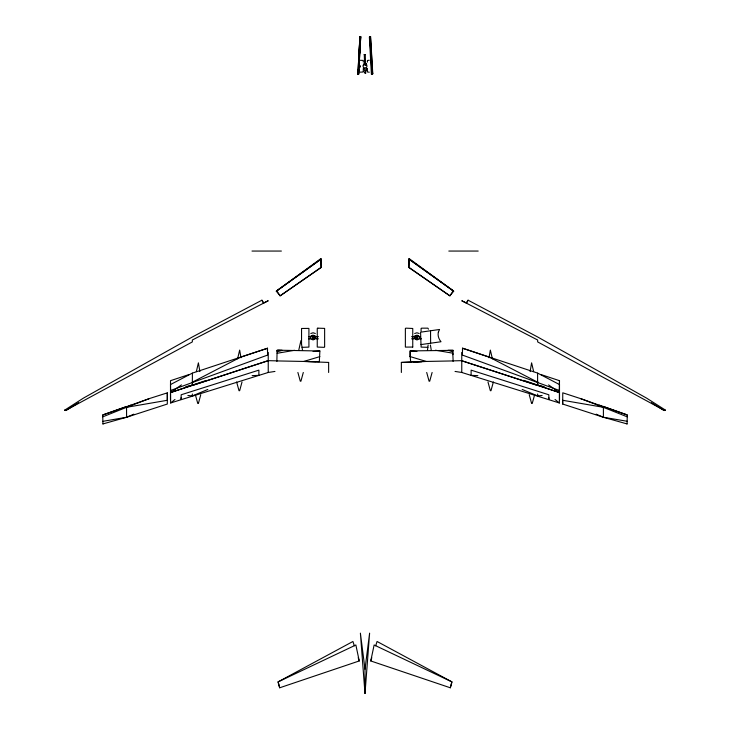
<?xml version="1.0" encoding="UTF-8"?>
<svg xmlns="http://www.w3.org/2000/svg" width="730" height="730" viewBox="0 0 730 730"><rect width="100%" height="100%" fill="white"/><g stroke="black" fill="none" stroke-linecap="round" stroke-linejoin="round"><path stroke-width="1.09" d="M167.307 392.868L167.307 400.286L126.536 407.313L102.793 416.83L102.857 421.338L126.6 417.259L167.307 404.046L167.307 392.868L149.011 398.68L127.558 406.92M453.193 360.921L410.68 361.751L410.169 356.505L410.169 350.92L453.056 350.336L452.865 351.851L448.047 350.272L453.056 350.336M452.91 351.805L452.855 354.652L452.91 353.192L435.5 350.227M537.599 373.158L537.599 382.164L489.529 357.271L462.528 348.201L537.663 373.121L559.426 384.527L559.481 380.677L559.362 402.969L461.762 372.473L455.046 371.442M627.079 423.938L603.4 417.259L562.693 404.046L562.693 400.277L603.464 407.313L603.464 406.482L599.376 405.187L602.642 406.893M127.358 406.893L130.688 405.223L102.793 414.932L102.793 416.83M559.49 384.318L559.527 399.73M267.49 350.482L267.472 348.201L267.572 355.081L170.537 390.504L170.637 402.969L268.238 372.473L274.954 371.442M185.794 386.699L192.41 385.139L170.601 392.603L170.537 390.504M544.206 386.699L537.599 385.139L559.399 392.603L559.481 384.491M462.51 350.482L462.528 348.201L462.428 355.081L559.463 390.504L559.399 392.603M170.473 399.73L170.519 380.677L189.134 374.517M363.312 68.438L363.266 71.586M181.131 397.649L181.104 399.565L181.177 394.775L258.885 370.137L258.885 375.366L252.142 375.621M367.391 62.15L367.455 60.48L369.28 60.243M276.862 360.994L277.09 351.805L281.953 350.272L319.886 351.002L319.32 361.751L276.807 360.921M627.015 423.993L627.207 421.283L603.4 417.259L603.4 407.349L627.207 416.83L627.143 421.338M363.284 65.408L363.494 65.107C362.774 63.875 365.675 62.223 365 64.404L366.232 63.848C362.983 62.99 367.309 63.172 366.433 64.933L365.055 65.207L366.551 65.134M358.85 69.761L358.603 74.195L357.855 74.113L359.99 36.5L360.729 36.582L358.594 74.232L357.846 74.15L358.101 69.761M357.846 74.15L359.99 36.5M359.744 53.272L360.629 37.002L359.881 36.929L358.996 53.272M358.594 74.232L360.729 36.582M365 693.5L369.608 633.147L365 669.227L365 693.5L360.392 633.147L365 669.227M320.935 258.849L321.191 267.299L280.019 295.887L277.172 291.416M427.452 350.446L428.136 344.998M489 357.764L490.35 350.108L492.394 358.859M530.108 371.597L531.604 362.846L533.648 371.597M416.885 337.981L416.657 339.085L417.323 335.791C417.56 345.956 415.406 331.995 418.327 336.274M196.352 371.597L198.396 362.846L199.892 371.597M237.606 358.859L239.65 350.108L241 357.764M298.698 350.446L300.924 340.609L302.548 350.446M365.739 71.239L366.46 67.443M409.092 259.241L408.955 267.582L449.735 295.769L453.695 291.233L409.065 259.241L409.065 258.557L453.64 291.069L452.91 291.398M365.237 54.622L364.27 54.622L365.237 54.622L365.566 63.373M363.923 68.264L365.283 72.936L366.633 68.264M370.758 660.951L374.134 644.982L451.815 681.847L450.319 687.788L370.758 660.951L371.807 657.712M363.193 65.536L363.029 66.238C363.075 68.584 366.925 68.584 366.971 66.238L366.478 64.067L365.055 64.404M369.827 37.066L370.584 36.5L372.756 73.648L371.999 74.223L369.827 37.066L370.584 36.5M371.999 74.223L372.756 73.648M200.768 394.72L198.396 403.444L197.766 403.444L195.357 394.72M242.022 381.973L239.65 390.696L239.02 390.696L236.611 381.973M303.297 372.473L300.924 381.197L300.295 381.197L297.886 372.473M432.114 372.473L429.705 381.197L429.076 381.197L426.703 372.473M493.389 381.973L490.98 390.696L490.35 390.696L487.978 381.973M534.643 394.72L532.234 403.444L531.604 403.444L529.232 394.72M468.085 300.203L466.361 303.005L461.762 300.751L537.663 340.016L537.663 341.923L664.674 410.57L665.349 410.059L646.597 398.133L537.663 336.986L468.085 300.203L466.434 303.169M450.319 687.788L452.007 681.92L377.072 641.487L375.667 645.813M452.828 291.416L449.981 295.887L408.809 267.299L409.065 258.849M365.192 63.318L365.557 63.355M365.164 63.547L366.232 63.848L365.046 63.309M410.114 356.605L410.169 350.92L416.921 351.504M410.114 356.578L426.265 361.459L401.363 362.436M452.855 354.652L453.138 360.994M537.663 381.379L537.663 385.495L461.688 360.729L559.49 392.548L548.568 384.902M523.684 380.348L543.896 387.21M364.89 72.79L365.721 72.79M599.312 405.223L580.925 398.726L602.442 406.92M603.391 417.259L596.154 414.156M170.637 402.969L174.972 399.474M562.693 404.046L562.766 392.804L580.925 398.726M277.09 291.398L276.396 291.069L320.935 258.557L320.935 259.241L276.305 291.233L280.265 295.769L321.045 267.582L320.935 259.241M276.305 291.106L320.908 259.241M181.432 384.902L170.528 392.548L268.238 360.656L277.117 360.875M409.065 259.241L453.604 291.069M365.757 64.541L366.478 64.067M78.575 402.686L66.028 410.47L64.705 410.141L83.403 398.133L192.337 336.986L261.915 300.203L263.566 303.169M627.207 414.932L603.409 406.519L627.207 414.932L627.207 416.83M540.866 374.517L559.481 380.677M170.574 384.527L192.337 373.121L267.527 348.246L240.416 357.235L192.401 382.164M133.846 414.156L126.6 417.259L102.921 423.938M187.875 395.468L192.337 395.925L207.813 389.455M363.23 72.014L360.091 72.16M311.673 336.274C314.429 331.94 312.467 345.591 312.677 335.791L313.343 339.085L313.115 337.981M313.06 339.304L314.475 338.793M415.525 336.274L416.94 335.763L416.885 339.085M126.6 417.259L126.536 406.482L102.793 414.932M149.084 398.744L130.688 405.223M186.104 387.21L206.389 380.421M279.681 687.788L359.242 660.951L355.866 644.982L278.185 681.847L279.681 687.788L277.993 681.92L352.928 641.487L354.333 645.813M310.816 333.491L313.06 332.789L315.323 333.491M414.676 333.491L416.94 332.789L419.184 333.491M277.144 353.274L294.555 350.309M522.187 389.455L537.663 395.925L542.125 395.468M313.079 351.504L319.886 351.002M365.055 65.207L366.506 65.107M411.547 362.062L401.363 362.427L401.363 372.473M413.81 361.98L421.739 361.697M360.091 60.289L363.23 60.435L363.294 62.123M452.883 360.875L461.762 360.656M427.908 347.334L421.082 347.097L421.082 344.359M276.944 350.336C289.719 351.668 274.818 347.69 277.09 351.805M414.065 361.615L421.83 361.514M252.005 251.056L281.388 251.056M448.813 251.056L478.186 251.056M308.544 336.676L314.028 336.676M316.227 336.676L318.417 336.676M411.583 336.676L413.773 336.676M415.972 336.676L420.361 336.676M308.544 338.82L310.734 338.82M316.227 338.82L318.417 338.82M411.583 338.82L413.773 338.82M419.266 338.82L421.456 338.82M308.17 361.514L315.935 361.615M302.092 347.334L308.918 347.097L308.918 328.4L301.545 328.473L301.545 344.323M369.28 72.206L367.455 71.996L367.373 68.438M328.637 362.436L303.735 361.459L319.886 356.605M477.858 375.621L471.115 375.366L471.115 370.137L548.823 394.775L548.896 399.565L548.869 397.649M359.863 36.993L360.611 37.084M357.965 73.648L358.713 73.739M415.525 338.793L416.94 339.304M314.475 336.274L313.06 335.763L313.115 339.085M64.705 410.105L65.326 410.57L192.337 341.923L192.337 340.016L268.238 300.751L263.639 303.005L261.915 300.203M365.329 63.437L366.232 63.848M192.401 373.158L192.337 385.495L268.238 360.656M651.425 402.686L663.971 410.47L665.295 410.105M555.028 399.474L559.362 402.969M102.857 421.338L102.985 423.993M170.601 392.603L170.51 384.318M358.193 657.712L359.242 660.951M430.399 344.998L431.302 350.446M370.466 36.993L372.638 74.15M370.347 43.398L370.612 47.943M371.141 57.04L371.342 60.444M371.926 70.436L372.054 72.626M430.627 343.219L430.536 330.763M364.27 54.622L364.599 63.373M537.663 394.008L537.663 395.925M461.762 352.426L461.762 372.473M428.455 329.175L427.908 328.162L421.675 328.162L421.082 328.4L421.082 331.128M328.637 362.427L328.637 372.473M268.238 352.426L268.238 372.473M192.337 394.008L192.337 395.925M360.191 65.974L360.2 66.886L360.191 65.974M438.356 332.141C437.507 335.608 438.812 339.094 441.002 341.74L421 344.587L420.571 332.187L439.56 329.476L438.356 332.141M312.677 335.791L312.431 339.085L312.677 335.791M415.051 338.574L416.693 338.738L416.246 336.329C417.989 336.165 413.755 336.156 415.461 336.329L415.051 338.574M416.666 336.329L416.246 338.574L416.693 336.329M314.977 336.192L314.539 338.574C316.254 338.784 312.002 338.766 313.754 338.574L313.307 336.192L314.977 336.192M311.226 335.873L310.442 337.552L311.226 339.195L313.06 339.906L314.913 339.195L315.707 337.552L314.913 335.873L313.06 335.17L311.226 335.873M415.087 335.873L414.293 337.552L415.087 339.195L416.94 339.906L418.774 339.195L419.558 337.552L418.774 335.873L416.94 335.17L415.087 335.873M365.018 72.89L365.721 73.055L365.018 72.89M317.805 328.162L317.249 328.473L317.249 347.06L324.029 347.334L324.631 347.097L324.631 328.4L317.805 328.162M412.751 347.06L405.369 347.097L405.369 328.4L405.971 328.162L412.751 328.473L412.751 347.06M372.145 74.113L371.397 74.195L369.699 43.116L369.371 37.002L370.119 36.929L372.145 74.113M417.551 339.085L417.323 335.791L417.551 339.085M313.754 338.574L313.307 336.329L313.754 338.574"/></g></svg>
